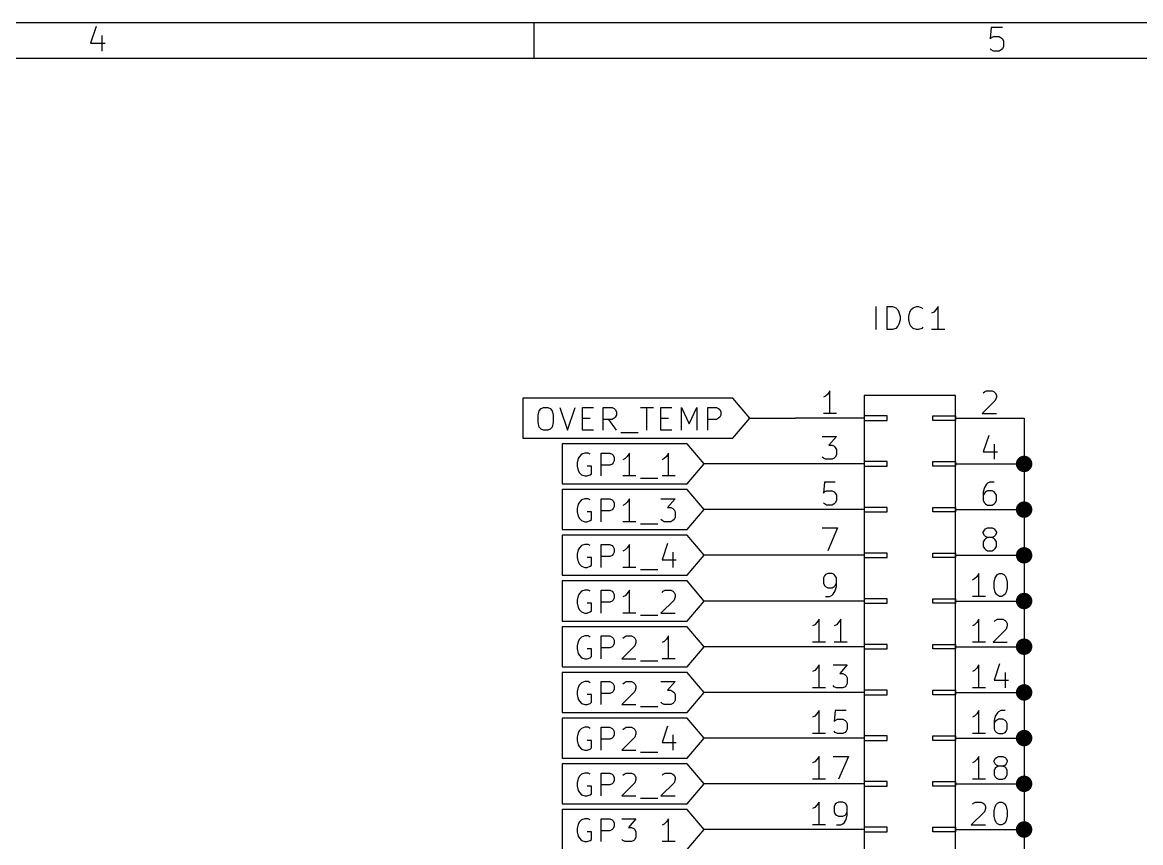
# Model space of a CAD drawing. Extents: x 0.4 to 16.1, y -11.3 to -0.4.
# Drawn here: x 7.148 to 9.595, y -2.189 to -0.394 of the extents above; entities that cross this region are included whole.
import ezdxf

# ---------------------------------------------------------------- set-up
doc = ezdxf.new("R2010")
doc.units = 0
doc.header["$MEASUREMENT"] = 0
for name, color, linetype in [('CYAN2', 4, 'CONTINUOUS'), ('GREEN3', 91, 'CONTINUOUS'), ('LYELLOW', 51, 'CONTINUOUS'), ('RED2', 1, 'CONTINUOUS'), ('RED3', 11, 'CONTINUOUS')]:
    doc.layers.add(name, color=color, linetype=linetype)

msp = doc.modelspace()

# ---------------------------------------------------------------- linework, layer by layer
at = {"layer": 'CYAN2', "linetype": 'CONTINUOUS'}
for p, q in [((9.0162, -1.0658), (9.0162, -1.0158)), ((9.04, -1.0658), (9.04, -1.0158)), ((9.04, -1.0158), (9.0519, -1.0158)), ((9.0519, -1.0158), (9.059, -1.0182)), ((9.059, -1.0182), (9.0638, -1.0229)), ((9.0638, -1.0229), (9.0662, -1.0277)), ((9.0662, -1.0277), (9.0686, -1.0372)), ((9.0876, -1.0372), (9.09, -1.0277)), ((9.09, -1.0277), (9.0924, -1.0229)), ((9.0924, -1.0229), (9.0971, -1.0182)), ((9.0971, -1.0182), (9.1043, -1.0158)), ((9.1043, -1.0158), (9.109, -1.0158)), ((9.109, -1.0158), (9.1162, -1.0182)), ((9.1162, -1.0182), (9.1186, -1.0206)), ((9.1424, -1.0277), (9.1376, -1.0301)), ((9.1471, -1.0229), (9.1424, -1.0277)), ((9.1519, -1.0158), (9.1471, -1.0229)), ((9.1519, -1.0658), (9.1519, -1.0158)), ((9.0686, -1.0444), (9.0662, -1.0539)), ((9.0686, -1.0372), (9.0686, -1.0444)), ((9.0876, -1.0444), (9.0876, -1.0372)), ((9.09, -1.0539), (9.0876, -1.0444)), ((9.0519, -1.0658), (9.04, -1.0658)), ((9.059, -1.0634), (9.0519, -1.0658)), ((9.0638, -1.0587), (9.059, -1.0634)), ((9.0662, -1.0539), (9.0638, -1.0587)), ((9.0924, -1.0587), (9.09, -1.0539)), ((9.0971, -1.0634), (9.0924, -1.0587)), ((9.1043, -1.0658), (9.0971, -1.0634)), ((9.109, -1.0658), (9.1043, -1.0658)), ((9.1162, -1.0634), (9.109, -1.0658)), ((9.1186, -1.061), (9.1162, -1.0634)), ((9.1662, -1.0658), (9.1376, -1.0658))]:
    msp.add_line(p, q, dxfattribs=at)
at = {"layer": 'GREEN3', "linetype": 'CONTINUOUS'}
for p, q in [((8.74, -1.26), (8.84, -1.26)), ((9.34, -1.26), (9.34, -1.36)), ((8.84, -1.36), (8.64, -1.36)), ((9.34, -1.36), (9.34, -1.46)), ((8.84, -1.46), (8.64, -1.46)), ((9.34, -1.46), (9.34, -1.56)), ((8.84, -1.56), (8.64, -1.56)), ((9.34, -1.56), (9.34, -1.66)), ((8.84, -1.66), (8.64, -1.66)), ((9.34, -1.66), (9.34, -1.76)), ((8.84, -1.76), (8.64, -1.76)), ((9.34, -1.76), (9.34, -1.86)), ((8.84, -1.86), (8.64, -1.86)), ((9.34, -1.86), (9.34, -1.96)), ((8.84, -1.96), (8.64, -1.96)), ((9.34, -1.96), (9.34, -2.06)), ((8.84, -2.06), (8.64, -2.06)), ((9.34, -2.06), (9.34, -2.16)), ((8.84, -2.16), (8.64, -2.16)), ((9.34, -2.16), (9.34, -2.26))]:
    msp.add_line(p, q, dxfattribs=at)
at = {"layer": 'GREEN3', "const_width": 0.018}
for points in [[(9.331, -1.36, 1), (9.349, -1.36, 1)], [(9.331, -1.46, 1), (9.349, -1.46, 1)], [(9.331, -1.56, 1), (9.349, -1.56, 1)], [(9.331, -1.66, 1), (9.349, -1.66, 1)], [(9.331, -1.76, 1), (9.349, -1.76, 1)], [(9.331, -1.86, 1), (9.349, -1.86, 1)], [(9.331, -1.96, 1), (9.349, -1.96, 1)], [(9.331, -2.06, 1), (9.349, -2.06, 1)], [(9.331, -2.16, 1), (9.349, -2.16, 1)]]:
    msp.add_lwpolyline(points, format="xyb", close=True, dxfattribs=at)
at = {"layer": 'LYELLOW', "linetype": 'CONTINUOUS'}
for p, q in [((8.99, -1.21), (8.99, -3.71)), ((9.19, -1.21), (8.99, -1.21)), ((9.19, -3.71), (9.19, -1.21))]:
    msp.add_line(p, q, dxfattribs=at)
at = {"layer": 'RED2', "linetype": 'CONTINUOUS'}
for p, q in [((0.3937, -0.3937), (16.1413, -0.3937)), ((7.3093, -0.4028), (7.2971, -0.4394)), ((8.2677, -0.4724), (8.2677, -0.3937)), ((9.268, -0.4053), (9.2656, -0.4296)), ((9.2924, -0.4053), (9.268, -0.4053)), ((7.2971, -0.4394), (7.3288, -0.4394)), ((7.3215, -0.4223), (7.3215, -0.4564)), ((9.2656, -0.4296), (9.268, -0.4272)), ((9.268, -0.4272), (9.2729, -0.4248)), ((9.2729, -0.4248), (9.2851, -0.4248)), ((9.2851, -0.4248), (9.29, -0.4272)), ((9.29, -0.4272), (9.2924, -0.4296)), ((9.2924, -0.4296), (9.2948, -0.4345)), ((9.2948, -0.4345), (9.2948, -0.4467)), ((9.268, -0.454), (9.2656, -0.4516)), ((9.2729, -0.4564), (9.268, -0.454)), ((9.2851, -0.4564), (9.2729, -0.4564)), ((9.29, -0.454), (9.2851, -0.4564)), ((9.2924, -0.4516), (9.29, -0.454)), ((9.2948, -0.4467), (9.2924, -0.4516)), ((0.4724, -0.4724), (16.0626, -0.4724)), ((8.7025, -1.2162), (8.2434, -1.2162)), ((8.2434, -1.2162), (8.2434, -1.26)), ((8.74, -1.26), (8.7025, -1.2162)), ((8.99, -1.21), (8.99, -3.71)), ((9.19, -1.21), (8.99, -1.21)), ((9.19, -3.71), (9.19, -1.21)), ((8.2764, -1.253), (8.2787, -1.2435)), ((8.2787, -1.2435), (8.2835, -1.2388)), ((8.2835, -1.2388), (8.2883, -1.2364)), ((8.2883, -1.2364), (8.2978, -1.2364)), ((8.2978, -1.2364), (8.3026, -1.2388)), ((8.3026, -1.2388), (8.3073, -1.2435)), ((8.3073, -1.2435), (8.3097, -1.253)), ((8.324, -1.2364), (8.3407, -1.2864)), ((8.3407, -1.2864), (8.3573, -1.2364)), ((8.374, -1.2864), (8.374, -1.2364)), ((8.374, -1.2364), (8.3978, -1.2364)), ((8.4192, -1.2864), (8.4192, -1.2364)), ((8.4192, -1.2364), (8.4383, -1.2364)), ((8.4383, -1.2364), (8.443, -1.2388)), ((8.443, -1.2388), (8.4454, -1.2411)), ((8.4454, -1.2411), (8.4478, -1.2459)), ((8.4478, -1.2459), (8.4478, -1.253)), ((8.5002, -1.2364), (8.5287, -1.2364)), ((8.5145, -1.2864), (8.5145, -1.2364)), ((8.5454, -1.2864), (8.5454, -1.2364)), ((8.5454, -1.2364), (8.5692, -1.2364)), ((8.5906, -1.2864), (8.5906, -1.2364)), ((8.5906, -1.2364), (8.6073, -1.2721)), ((8.6073, -1.2721), (8.624, -1.2364)), ((8.624, -1.2364), (8.624, -1.2864)), ((8.6478, -1.2864), (8.6478, -1.2364)), ((8.6478, -1.2364), (8.6668, -1.2364)), ((8.6668, -1.2364), (8.6716, -1.2388)), ((8.6716, -1.2388), (8.674, -1.2411)), ((8.674, -1.2411), (8.6764, -1.2459)), ((8.6764, -1.2459), (8.6764, -1.253)), ((8.2434, -1.26), (8.2434, -1.3038)), ((8.2764, -1.2697), (8.2764, -1.253)), ((8.2787, -1.2792), (8.2764, -1.2697)), ((8.3097, -1.2697), (8.3073, -1.2792)), ((8.3097, -1.253), (8.3097, -1.2697)), ((8.374, -1.2602), (8.3907, -1.2602)), ((8.4383, -1.2626), (8.4192, -1.2626)), ((8.4478, -1.2864), (8.4311, -1.2626)), ((8.443, -1.2602), (8.4383, -1.2626)), ((8.4454, -1.2578), (8.443, -1.2602)), ((8.4478, -1.253), (8.4454, -1.2578)), ((8.5454, -1.2602), (8.5621, -1.2602)), ((8.6668, -1.2626), (8.6478, -1.2626)), ((8.6716, -1.2602), (8.6668, -1.2626)), ((8.674, -1.2578), (8.6716, -1.2602)), ((8.6764, -1.253), (8.674, -1.2578)), ((8.7025, -1.3038), (8.74, -1.26)), ((8.99, -1.26), (8.84, -1.26)), ((8.99, -1.255), (8.99, -1.265)), ((9.04, -1.255), (8.99, -1.255)), ((8.99, -1.265), (9.04, -1.265)), ((9.04, -1.265), (9.04, -1.255)), ((9.14, -1.265), (9.14, -1.255)), ((9.14, -1.255), (9.19, -1.255)), ((9.19, -1.265), (9.14, -1.265)), ((9.19, -1.255), (9.19, -1.265)), ((9.19, -1.26), (9.34, -1.26)), ((8.2835, -1.284), (8.2787, -1.2792)), ((8.2883, -1.2864), (8.2835, -1.284)), ((8.2978, -1.2864), (8.2883, -1.2864)), ((8.3026, -1.284), (8.2978, -1.2864)), ((8.3073, -1.2792), (8.3026, -1.284)), ((8.3978, -1.2864), (8.374, -1.2864)), ((8.4573, -1.2911), (8.4954, -1.2911)), ((8.5692, -1.2864), (8.5454, -1.2864)), ((8.2434, -1.3038), (8.7025, -1.3038)), ((8.6025, -1.3162), (8.3291, -1.3162)), ((8.3291, -1.3162), (8.3291, -1.36)), ((8.64, -1.36), (8.6025, -1.3162)), ((8.3668, -1.3435), (8.3645, -1.3483)), ((8.3716, -1.3388), (8.3668, -1.3435)), ((8.3787, -1.3364), (8.3716, -1.3388)), ((8.3859, -1.3364), (8.3787, -1.3364)), ((8.3907, -1.3388), (8.3859, -1.3364)), ((8.4145, -1.3864), (8.4145, -1.3364)), ((8.4145, -1.3364), (8.4335, -1.3364)), ((8.4335, -1.3364), (8.4383, -1.3388)), ((8.4383, -1.3388), (8.4407, -1.3411)), ((8.4407, -1.3411), (8.443, -1.3459)), ((8.443, -1.3459), (8.443, -1.353)), ((8.4716, -1.3435), (8.4668, -1.3483)), ((8.4764, -1.3364), (8.4716, -1.3435)), ((8.4764, -1.3864), (8.4764, -1.3364)), ((8.5573, -1.3435), (8.5526, -1.3483)), ((8.5621, -1.3364), (8.5573, -1.3435)), ((8.5621, -1.3864), (8.5621, -1.3364)), ((8.3291, -1.36), (8.3291, -1.4038)), ((8.3645, -1.3483), (8.3621, -1.3578)), ((8.3621, -1.3578), (8.3621, -1.3649)), ((8.3621, -1.3649), (8.3645, -1.3745)), ((8.393, -1.3649), (8.3835, -1.3649)), ((8.393, -1.3816), (8.393, -1.3649)), ((8.4335, -1.3626), (8.4145, -1.3626)), ((8.4383, -1.3602), (8.4335, -1.3626)), ((8.4407, -1.3578), (8.4383, -1.3602)), ((8.443, -1.353), (8.4407, -1.3578)), ((8.4668, -1.3483), (8.4621, -1.3507)), ((8.5526, -1.3483), (8.5478, -1.3507)), ((8.6025, -1.4038), (8.64, -1.36)), ((8.99, -1.36), (8.84, -1.36)), ((8.99, -1.355), (8.99, -1.365)), ((9.04, -1.355), (8.99, -1.355)), ((8.99, -1.365), (9.04, -1.365)), ((9.04, -1.365), (9.04, -1.355)), ((9.14, -1.365), (9.14, -1.355)), ((9.14, -1.355), (9.19, -1.355)), ((9.19, -1.365), (9.14, -1.365)), ((9.19, -1.355), (9.19, -1.365)), ((9.19, -1.36), (9.34, -1.36)), ((8.3645, -1.3745), (8.3668, -1.3792)), ((8.3668, -1.3792), (8.3716, -1.384)), ((8.3716, -1.384), (8.3787, -1.3864)), ((8.3787, -1.3864), (8.3835, -1.3864)), ((8.3835, -1.3864), (8.3907, -1.384)), ((8.3907, -1.384), (8.393, -1.3816)), ((8.4907, -1.3864), (8.4621, -1.3864)), ((8.5002, -1.3911), (8.5383, -1.3911)), ((8.5764, -1.3864), (8.5478, -1.3864)), ((8.3291, -1.4038), (8.6025, -1.4038)), ((8.6025, -1.4162), (8.3291, -1.4162)), ((8.3291, -1.4162), (8.3291, -1.46)), ((8.64, -1.46), (8.6025, -1.4162)), ((8.3668, -1.4435), (8.3645, -1.4483)), ((8.3716, -1.4388), (8.3668, -1.4435)), ((8.3787, -1.4364), (8.3716, -1.4388)), ((8.3859, -1.4364), (8.3787, -1.4364)), ((8.3907, -1.4388), (8.3859, -1.4364)), ((8.4145, -1.4864), (8.4145, -1.4364)), ((8.4145, -1.4364), (8.4335, -1.4364)), ((8.4335, -1.4364), (8.4383, -1.4388)), ((8.4383, -1.4388), (8.4407, -1.4411)), ((8.4407, -1.4411), (8.443, -1.4459)), ((8.4716, -1.4435), (8.4668, -1.4483)), ((8.4764, -1.4364), (8.4716, -1.4435)), ((8.4764, -1.4864), (8.4764, -1.4364)), ((8.5454, -1.4364), (8.5764, -1.4364)), ((8.5764, -1.4364), (8.5597, -1.4554)), ((8.3291, -1.46), (8.3291, -1.5038)), ((8.3645, -1.4483), (8.3621, -1.4578)), ((8.3621, -1.4578), (8.3621, -1.4649)), ((8.3621, -1.4649), (8.3645, -1.4745)), ((8.393, -1.4649), (8.3835, -1.4649)), ((8.393, -1.4816), (8.393, -1.4649)), ((8.4335, -1.4626), (8.4145, -1.4626)), ((8.4383, -1.4602), (8.4335, -1.4626)), ((8.4407, -1.4578), (8.4383, -1.4602)), ((8.443, -1.453), (8.4407, -1.4578)), ((8.443, -1.4459), (8.443, -1.453)), ((8.4668, -1.4483), (8.4621, -1.4507)), ((8.5597, -1.4554), (8.5668, -1.4554)), ((8.5668, -1.4554), (8.5716, -1.4578)), ((8.5716, -1.4578), (8.574, -1.4602)), ((8.574, -1.4602), (8.5764, -1.4649)), ((8.5764, -1.4649), (8.5764, -1.4769)), ((8.6025, -1.5038), (8.64, -1.46)), ((8.99, -1.46), (8.84, -1.46)), ((8.99, -1.455), (8.99, -1.465)), ((9.04, -1.455), (8.99, -1.455)), ((8.99, -1.465), (9.04, -1.465)), ((9.04, -1.465), (9.04, -1.455)), ((9.14, -1.465), (9.14, -1.455)), ((9.14, -1.455), (9.19, -1.455)), ((9.19, -1.465), (9.14, -1.465)), ((9.19, -1.455), (9.19, -1.465)), ((9.19, -1.46), (9.34, -1.46)), ((8.3645, -1.4745), (8.3668, -1.4792)), ((8.3668, -1.4792), (8.3716, -1.484)), ((8.3716, -1.484), (8.3787, -1.4864)), ((8.3787, -1.4864), (8.3835, -1.4864)), ((8.3835, -1.4864), (8.3907, -1.484)), ((8.3907, -1.484), (8.393, -1.4816)), ((8.4907, -1.4864), (8.4621, -1.4864)), ((8.5002, -1.4911), (8.5383, -1.4911)), ((8.5478, -1.484), (8.5454, -1.4816)), ((8.5526, -1.4864), (8.5478, -1.484)), ((8.5668, -1.4864), (8.5526, -1.4864)), ((8.5716, -1.484), (8.5668, -1.4864)), ((8.574, -1.4816), (8.5716, -1.484)), ((8.5764, -1.4769), (8.574, -1.4816)), ((8.3291, -1.5038), (8.6025, -1.5038)), ((8.6025, -1.5162), (8.3291, -1.5162)), ((8.3291, -1.5162), (8.3291, -1.56)), ((8.64, -1.56), (8.6025, -1.5162)), ((8.3716, -1.5388), (8.3668, -1.5435)), ((8.3787, -1.5364), (8.3716, -1.5388)), ((8.3859, -1.5364), (8.3787, -1.5364)), ((8.3907, -1.5388), (8.3859, -1.5364)), ((8.4145, -1.5864), (8.4145, -1.5364)), ((8.4145, -1.5364), (8.4335, -1.5364)), ((8.4335, -1.5364), (8.4383, -1.5388)), ((8.4383, -1.5388), (8.4407, -1.5411)), ((8.4407, -1.5411), (8.443, -1.5459)), ((8.4764, -1.5364), (8.4716, -1.5435)), ((8.4764, -1.5864), (8.4764, -1.5364)), ((8.5597, -1.534), (8.5478, -1.5697)), ((8.3291, -1.56), (8.3291, -1.6038)), ((8.3645, -1.5483), (8.3621, -1.5578)), ((8.3621, -1.5578), (8.3621, -1.5649)), ((8.3621, -1.5649), (8.3645, -1.5745)), ((8.3668, -1.5435), (8.3645, -1.5483)), ((8.393, -1.5649), (8.3835, -1.5649)), ((8.393, -1.5816), (8.393, -1.5649)), ((8.4335, -1.5626), (8.4145, -1.5626)), ((8.4383, -1.5602), (8.4335, -1.5626)), ((8.4407, -1.5578), (8.4383, -1.5602)), ((8.443, -1.553), (8.4407, -1.5578)), ((8.443, -1.5459), (8.443, -1.553)), ((8.4668, -1.5483), (8.4621, -1.5507)), ((8.4716, -1.5435), (8.4668, -1.5483)), ((8.5716, -1.553), (8.5716, -1.5864)), ((8.6025, -1.6038), (8.64, -1.56)), ((8.99, -1.56), (8.84, -1.56)), ((8.99, -1.555), (8.99, -1.565)), ((9.04, -1.555), (8.99, -1.555)), ((8.99, -1.565), (9.04, -1.565)), ((9.04, -1.565), (9.04, -1.555)), ((9.14, -1.565), (9.14, -1.555)), ((9.14, -1.555), (9.19, -1.555)), ((9.19, -1.565), (9.14, -1.565)), ((9.19, -1.555), (9.19, -1.565)), ((9.19, -1.56), (9.34, -1.56)), ((8.3645, -1.5745), (8.3668, -1.5792)), ((8.3668, -1.5792), (8.3716, -1.584)), ((8.3716, -1.584), (8.3787, -1.5864)), ((8.3787, -1.5864), (8.3835, -1.5864)), ((8.3835, -1.5864), (8.3907, -1.584)), ((8.3907, -1.584), (8.393, -1.5816)), ((8.4907, -1.5864), (8.4621, -1.5864)), ((8.5478, -1.5697), (8.5787, -1.5697)), ((8.3291, -1.6038), (8.6025, -1.6038)), ((8.5002, -1.5911), (8.5383, -1.5911)), ((8.6025, -1.6162), (8.3291, -1.6162)), ((8.3291, -1.6162), (8.3291, -1.66)), ((8.3716, -1.6388), (8.3668, -1.6435)), ((8.3787, -1.6364), (8.3716, -1.6388)), ((8.3859, -1.6364), (8.3787, -1.6364)), ((8.3907, -1.6388), (8.3859, -1.6364)), ((8.4145, -1.6864), (8.4145, -1.6364)), ((8.4145, -1.6364), (8.4335, -1.6364)), ((8.4335, -1.6364), (8.4383, -1.6388)), ((8.4383, -1.6388), (8.4407, -1.6411)), ((8.4764, -1.6364), (8.4716, -1.6435)), ((8.4764, -1.6864), (8.4764, -1.6364)), ((8.5478, -1.6411), (8.5502, -1.6388)), ((8.5502, -1.6388), (8.5549, -1.6364)), ((8.5549, -1.6364), (8.5668, -1.6364)), ((8.5668, -1.6364), (8.5716, -1.6388)), ((8.5716, -1.6388), (8.574, -1.6411)), ((8.64, -1.66), (8.6025, -1.6162)), ((8.3291, -1.66), (8.3291, -1.7038)), ((8.3645, -1.6483), (8.3621, -1.6578)), ((8.3621, -1.6578), (8.3621, -1.6649)), ((8.3668, -1.6435), (8.3645, -1.6483)), ((8.4335, -1.6626), (8.4145, -1.6626)), ((8.4383, -1.6602), (8.4335, -1.6626)), ((8.4407, -1.6578), (8.4383, -1.6602)), ((8.4407, -1.6411), (8.443, -1.6459)), ((8.443, -1.653), (8.4407, -1.6578)), ((8.443, -1.6459), (8.443, -1.653)), ((8.4668, -1.6483), (8.4621, -1.6507)), ((8.4716, -1.6435), (8.4668, -1.6483)), ((8.574, -1.6578), (8.5454, -1.6864)), ((8.574, -1.6411), (8.5764, -1.6459)), ((8.5764, -1.6507), (8.574, -1.6578)), ((8.5764, -1.6459), (8.5764, -1.6507)), ((8.6025, -1.7038), (8.64, -1.66)), ((8.99, -1.66), (8.84, -1.66)), ((8.99, -1.655), (8.99, -1.665)), ((9.04, -1.655), (8.99, -1.655)), ((9.04, -1.665), (9.04, -1.655)), ((9.14, -1.665), (9.14, -1.655)), ((9.14, -1.655), (9.19, -1.655)), ((9.19, -1.655), (9.19, -1.665)), ((9.19, -1.66), (9.34, -1.66)), ((8.3621, -1.6649), (8.3645, -1.6745)), ((8.3645, -1.6745), (8.3668, -1.6792)), ((8.3668, -1.6792), (8.3716, -1.684)), ((8.3716, -1.684), (8.3787, -1.6864)), ((8.3787, -1.6864), (8.3835, -1.6864)), ((8.393, -1.6649), (8.3835, -1.6649)), ((8.3835, -1.6864), (8.3907, -1.684)), ((8.3907, -1.684), (8.393, -1.6816)), ((8.393, -1.6816), (8.393, -1.6649)), ((8.4907, -1.6864), (8.4621, -1.6864)), ((8.5454, -1.6864), (8.5764, -1.6864)), ((8.99, -1.665), (9.04, -1.665)), ((9.19, -1.665), (9.14, -1.665)), ((8.3291, -1.7038), (8.6025, -1.7038)), ((8.5002, -1.6911), (8.5383, -1.6911)), ((8.6025, -1.7162), (8.3291, -1.7162)), ((8.3291, -1.7162), (8.3291, -1.76)), ((8.3787, -1.7364), (8.3716, -1.7388)), ((8.3859, -1.7364), (8.3787, -1.7364)), ((8.3907, -1.7388), (8.3859, -1.7364)), ((8.4145, -1.7864), (8.4145, -1.7364)), ((8.4145, -1.7364), (8.4335, -1.7364)), ((8.4335, -1.7364), (8.4383, -1.7388)), ((8.4645, -1.7388), (8.4692, -1.7364)), ((8.4692, -1.7364), (8.4811, -1.7364)), ((8.4811, -1.7364), (8.4859, -1.7388)), ((8.5621, -1.7364), (8.5573, -1.7435)), ((8.5621, -1.7864), (8.5621, -1.7364)), ((8.64, -1.76), (8.6025, -1.7162)), ((8.3291, -1.76), (8.3291, -1.8038)), ((8.3645, -1.7483), (8.3621, -1.7578)), ((8.3621, -1.7578), (8.3621, -1.7649)), ((8.3668, -1.7435), (8.3645, -1.7483)), ((8.3716, -1.7388), (8.3668, -1.7435)), ((8.4383, -1.7602), (8.4335, -1.7626)), ((8.4383, -1.7388), (8.4407, -1.7411)), ((8.4407, -1.7578), (8.4383, -1.7602)), ((8.4407, -1.7411), (8.443, -1.7459)), ((8.443, -1.753), (8.4407, -1.7578)), ((8.443, -1.7459), (8.443, -1.753)), ((8.4883, -1.7578), (8.4597, -1.7864)), ((8.4621, -1.7411), (8.4645, -1.7388)), ((8.4859, -1.7388), (8.4883, -1.7411)), ((8.4883, -1.7411), (8.4907, -1.7459)), ((8.4907, -1.7507), (8.4883, -1.7578)), ((8.4907, -1.7459), (8.4907, -1.7507)), ((8.5526, -1.7483), (8.5478, -1.7507)), ((8.5573, -1.7435), (8.5526, -1.7483)), ((8.6025, -1.8038), (8.64, -1.76)), ((8.99, -1.76), (8.84, -1.76)), ((8.99, -1.755), (8.99, -1.765)), ((9.04, -1.755), (8.99, -1.755)), ((9.04, -1.765), (9.04, -1.755)), ((9.14, -1.765), (9.14, -1.755)), ((9.14, -1.755), (9.19, -1.755)), ((9.19, -1.755), (9.19, -1.765)), ((9.19, -1.76), (9.34, -1.76)), ((8.3621, -1.7649), (8.3645, -1.7745)), ((8.3645, -1.7745), (8.3668, -1.7792)), ((8.3668, -1.7792), (8.3716, -1.784)), ((8.3716, -1.784), (8.3787, -1.7864)), ((8.3787, -1.7864), (8.3835, -1.7864)), ((8.393, -1.7649), (8.3835, -1.7649)), ((8.3835, -1.7864), (8.3907, -1.784)), ((8.3907, -1.784), (8.393, -1.7816)), ((8.393, -1.7816), (8.393, -1.7649)), ((8.4335, -1.7626), (8.4145, -1.7626)), ((8.4597, -1.7864), (8.4907, -1.7864)), ((8.5764, -1.7864), (8.5478, -1.7864)), ((8.99, -1.765), (9.04, -1.765)), ((9.19, -1.765), (9.14, -1.765)), ((8.3291, -1.8038), (8.6025, -1.8038)), ((8.5002, -1.7911), (8.5383, -1.7911)), ((8.6025, -1.8162), (8.3291, -1.8162)), ((8.3291, -1.8162), (8.3291, -1.86)), ((8.64, -1.86), (8.6025, -1.8162)), ((8.3645, -1.8483), (8.3621, -1.8578)), ((8.3621, -1.8578), (8.3621, -1.8649)), ((8.3668, -1.8435), (8.3645, -1.8483)), ((8.3716, -1.8388), (8.3668, -1.8435)), ((8.3787, -1.8364), (8.3716, -1.8388)), ((8.3859, -1.8364), (8.3787, -1.8364)), ((8.3907, -1.8388), (8.3859, -1.8364)), ((8.4145, -1.8864), (8.4145, -1.8364)), ((8.4145, -1.8364), (8.4335, -1.8364)), ((8.4335, -1.8364), (8.4383, -1.8388)), ((8.4383, -1.8388), (8.4407, -1.8411)), ((8.4407, -1.8578), (8.4383, -1.8602)), ((8.4407, -1.8411), (8.443, -1.8459)), ((8.443, -1.853), (8.4407, -1.8578)), ((8.443, -1.8459), (8.443, -1.853)), ((8.4883, -1.8578), (8.4597, -1.8864)), ((8.4621, -1.8411), (8.4645, -1.8388)), ((8.4645, -1.8388), (8.4692, -1.8364)), ((8.4692, -1.8364), (8.4811, -1.8364)), ((8.4811, -1.8364), (8.4859, -1.8388)), ((8.4859, -1.8388), (8.4883, -1.8411)), ((8.4883, -1.8411), (8.4907, -1.8459)), ((8.4907, -1.8507), (8.4883, -1.8578)), ((8.4907, -1.8459), (8.4907, -1.8507)), ((8.5454, -1.8364), (8.5764, -1.8364)), ((8.5764, -1.8364), (8.5597, -1.8554)), ((8.5597, -1.8554), (8.5668, -1.8554)), ((8.5668, -1.8554), (8.5716, -1.8578)), ((8.5716, -1.8578), (8.574, -1.8602)), ((8.99, -1.855), (8.99, -1.865)), ((9.04, -1.855), (8.99, -1.855)), ((9.04, -1.865), (9.04, -1.855)), ((9.14, -1.865), (9.14, -1.855)), ((9.14, -1.855), (9.19, -1.855)), ((9.19, -1.855), (9.19, -1.865)), ((8.3291, -1.86), (8.3291, -1.9038)), ((8.3621, -1.8649), (8.3645, -1.8745)), ((8.3645, -1.8745), (8.3668, -1.8792)), ((8.3668, -1.8792), (8.3716, -1.884)), ((8.3716, -1.884), (8.3787, -1.8864)), ((8.393, -1.8649), (8.3835, -1.8649)), ((8.3835, -1.8864), (8.3907, -1.884)), ((8.3907, -1.884), (8.393, -1.8816)), ((8.393, -1.8816), (8.393, -1.8649)), ((8.4335, -1.8626), (8.4145, -1.8626)), ((8.4383, -1.8602), (8.4335, -1.8626)), ((8.5478, -1.884), (8.5454, -1.8816)), ((8.5526, -1.8864), (8.5478, -1.884)), ((8.5716, -1.884), (8.5668, -1.8864)), ((8.574, -1.8816), (8.5716, -1.884)), ((8.574, -1.8602), (8.5764, -1.8649)), ((8.5764, -1.8769), (8.574, -1.8816)), ((8.5764, -1.8649), (8.5764, -1.8769)), ((8.6025, -1.9038), (8.64, -1.86)), ((8.99, -1.86), (8.84, -1.86)), ((8.99, -1.865), (9.04, -1.865)), ((9.19, -1.865), (9.14, -1.865)), ((9.19, -1.86), (9.34, -1.86)), ((8.3291, -1.9038), (8.6025, -1.9038)), ((8.3787, -1.8864), (8.3835, -1.8864)), ((8.4597, -1.8864), (8.4907, -1.8864)), ((8.5002, -1.8911), (8.5383, -1.8911)), ((8.5668, -1.8864), (8.5526, -1.8864)), ((8.6025, -1.9162), (8.3291, -1.9162)), ((8.3291, -1.9162), (8.3291, -1.96)), ((8.64, -1.96), (8.6025, -1.9162)), ((8.3645, -1.9483), (8.3621, -1.9578)), ((8.3668, -1.9435), (8.3645, -1.9483)), ((8.3716, -1.9388), (8.3668, -1.9435)), ((8.3787, -1.9364), (8.3716, -1.9388)), ((8.3859, -1.9364), (8.3787, -1.9364)), ((8.3907, -1.9388), (8.3859, -1.9364)), ((8.4145, -1.9864), (8.4145, -1.9364)), ((8.4145, -1.9364), (8.4335, -1.9364)), ((8.4335, -1.9364), (8.4383, -1.9388)), ((8.4383, -1.9388), (8.4407, -1.9411)), ((8.4407, -1.9411), (8.443, -1.9459)), ((8.443, -1.953), (8.4407, -1.9578)), ((8.443, -1.9459), (8.443, -1.953)), ((8.4621, -1.9411), (8.4645, -1.9388)), ((8.4645, -1.9388), (8.4692, -1.9364)), ((8.4692, -1.9364), (8.4811, -1.9364)), ((8.4811, -1.9364), (8.4859, -1.9388)), ((8.4859, -1.9388), (8.4883, -1.9411)), ((8.4883, -1.9411), (8.4907, -1.9459)), ((8.4907, -1.9507), (8.4883, -1.9578)), ((8.4907, -1.9459), (8.4907, -1.9507)), ((8.5597, -1.934), (8.5478, -1.9697)), ((8.5716, -1.953), (8.5716, -1.9864)), ((8.99, -1.955), (8.99, -1.965)), ((9.04, -1.955), (8.99, -1.955)), ((9.04, -1.965), (9.04, -1.955)), ((9.14, -1.965), (9.14, -1.955)), ((9.14, -1.955), (9.19, -1.955)), ((9.19, -1.955), (9.19, -1.965)), ((8.3291, -1.96), (8.3291, -2.0038)), ((8.3621, -1.9578), (8.3621, -1.9649)), ((8.3621, -1.9649), (8.3645, -1.9745)), ((8.3645, -1.9745), (8.3668, -1.9792)), ((8.3668, -1.9792), (8.3716, -1.984)), ((8.393, -1.9649), (8.3835, -1.9649)), ((8.3907, -1.984), (8.393, -1.9816)), ((8.393, -1.9816), (8.393, -1.9649)), ((8.4335, -1.9626), (8.4145, -1.9626)), ((8.4383, -1.9602), (8.4335, -1.9626)), ((8.4407, -1.9578), (8.4383, -1.9602)), ((8.4883, -1.9578), (8.4597, -1.9864)), ((8.5478, -1.9697), (8.5787, -1.9697)), ((8.6025, -2.0038), (8.64, -1.96)), ((8.99, -1.96), (8.84, -1.96)), ((8.99, -1.965), (9.04, -1.965)), ((9.19, -1.965), (9.14, -1.965)), ((9.19, -1.96), (9.34, -1.96)), ((8.3291, -2.0038), (8.6025, -2.0038)), ((8.3716, -1.984), (8.3787, -1.9864)), ((8.3787, -1.9864), (8.3835, -1.9864)), ((8.3835, -1.9864), (8.3907, -1.984)), ((8.4597, -1.9864), (8.4907, -1.9864)), ((8.5002, -1.9911), (8.5383, -1.9911)), ((8.6025, -2.0162), (8.3291, -2.0162)), ((8.3291, -2.0162), (8.3291, -2.06)), ((8.64, -2.06), (8.6025, -2.0162)), ((8.3645, -2.0483), (8.3621, -2.0578)), ((8.3668, -2.0435), (8.3645, -2.0483)), ((8.3716, -2.0388), (8.3668, -2.0435)), ((8.3787, -2.0364), (8.3716, -2.0388)), ((8.3859, -2.0364), (8.3787, -2.0364)), ((8.3907, -2.0388), (8.3859, -2.0364)), ((8.4145, -2.0864), (8.4145, -2.0364)), ((8.4145, -2.0364), (8.4335, -2.0364)), ((8.4335, -2.0364), (8.4383, -2.0388)), ((8.4383, -2.0388), (8.4407, -2.0411)), ((8.4407, -2.0411), (8.443, -2.0459)), ((8.443, -2.053), (8.4407, -2.0578)), ((8.443, -2.0459), (8.443, -2.053)), ((8.4621, -2.0411), (8.4645, -2.0388)), ((8.4645, -2.0388), (8.4692, -2.0364)), ((8.4692, -2.0364), (8.4811, -2.0364)), ((8.4811, -2.0364), (8.4859, -2.0388)), ((8.4859, -2.0388), (8.4883, -2.0411)), ((8.4883, -2.0411), (8.4907, -2.0459)), ((8.4907, -2.0507), (8.4883, -2.0578)), ((8.4907, -2.0459), (8.4907, -2.0507)), ((8.5478, -2.0411), (8.5502, -2.0388)), ((8.5502, -2.0388), (8.5549, -2.0364)), ((8.5549, -2.0364), (8.5668, -2.0364)), ((8.5668, -2.0364), (8.5716, -2.0388)), ((8.5716, -2.0388), (8.574, -2.0411)), ((8.574, -2.0411), (8.5764, -2.0459)), ((8.5764, -2.0507), (8.574, -2.0578)), ((8.5764, -2.0459), (8.5764, -2.0507)), ((8.99, -2.055), (8.99, -2.065)), ((9.04, -2.055), (8.99, -2.055)), ((9.04, -2.065), (9.04, -2.055)), ((9.14, -2.065), (9.14, -2.055)), ((9.14, -2.055), (9.19, -2.055)), ((9.19, -2.055), (9.19, -2.065)), ((8.3291, -2.06), (8.3291, -2.1038)), ((8.3621, -2.0578), (8.3621, -2.0649)), ((8.3621, -2.0649), (8.3645, -2.0745)), ((8.3645, -2.0745), (8.3668, -2.0792)), ((8.3668, -2.0792), (8.3716, -2.084)), ((8.393, -2.0649), (8.3835, -2.0649)), ((8.393, -2.0816), (8.393, -2.0649)), ((8.4335, -2.0626), (8.4145, -2.0626)), ((8.4383, -2.0602), (8.4335, -2.0626)), ((8.4407, -2.0578), (8.4383, -2.0602)), ((8.4883, -2.0578), (8.4597, -2.0864)), ((8.574, -2.0578), (8.5454, -2.0864)), ((8.6025, -2.1038), (8.64, -2.06)), ((8.99, -2.06), (8.84, -2.06)), ((8.99, -2.065), (9.04, -2.065)), ((9.19, -2.065), (9.14, -2.065)), ((9.19, -2.06), (9.34, -2.06)), ((8.3291, -2.1038), (8.6025, -2.1038)), ((8.3716, -2.084), (8.3787, -2.0864)), ((8.3787, -2.0864), (8.3835, -2.0864)), ((8.3835, -2.0864), (8.3907, -2.084)), ((8.3907, -2.084), (8.393, -2.0816)), ((8.4597, -2.0864), (8.4907, -2.0864)), ((8.5002, -2.0911), (8.5383, -2.0911)), ((8.5454, -2.0864), (8.5764, -2.0864)), ((8.6025, -2.1162), (8.3291, -2.1162)), ((8.3291, -2.1162), (8.3291, -2.16)), ((8.64, -2.16), (8.6025, -2.1162)), ((8.3645, -2.1483), (8.3621, -2.1578)), ((8.3668, -2.1435), (8.3645, -2.1483)), ((8.3716, -2.1388), (8.3668, -2.1435)), ((8.3787, -2.1364), (8.3716, -2.1388)), ((8.3859, -2.1364), (8.3787, -2.1364)), ((8.3907, -2.1388), (8.3859, -2.1364)), ((8.4145, -2.1864), (8.4145, -2.1364)), ((8.4145, -2.1364), (8.4335, -2.1364)), ((8.4335, -2.1364), (8.4383, -2.1388)), ((8.4383, -2.1388), (8.4407, -2.1411)), ((8.4407, -2.1411), (8.443, -2.1459)), ((8.443, -2.153), (8.4407, -2.1578)), ((8.443, -2.1459), (8.443, -2.153)), ((8.4597, -2.1364), (8.4907, -2.1364)), ((8.4907, -2.1364), (8.474, -2.1554)), ((8.5526, -2.1483), (8.5478, -2.1507)), ((8.5573, -2.1435), (8.5526, -2.1483)), ((8.5621, -2.1364), (8.5573, -2.1435)), ((8.5621, -2.1864), (8.5621, -2.1364)), ((8.3291, -2.16), (8.3291, -2.2038)), ((8.3621, -2.1578), (8.3621, -2.1649)), ((8.3621, -2.1649), (8.3645, -2.1745)), ((8.3645, -2.1745), (8.3668, -2.1792)), ((8.393, -2.1649), (8.3835, -2.1649)), ((8.393, -2.1816), (8.393, -2.1649)), ((8.4335, -2.1626), (8.4145, -2.1626)), ((8.4383, -2.1602), (8.4335, -2.1626)), ((8.4407, -2.1578), (8.4383, -2.1602)), ((8.474, -2.1554), (8.4811, -2.1554)), ((8.4811, -2.1554), (8.4859, -2.1578)), ((8.4859, -2.1578), (8.4883, -2.1602)), ((8.4883, -2.1602), (8.4907, -2.1649)), ((8.4907, -2.1769), (8.4883, -2.1816)), ((8.4907, -2.1649), (8.4907, -2.1769)), ((8.6025, -2.2038), (8.64, -2.16)), ((8.99, -2.16), (8.84, -2.16)), ((8.99, -2.155), (8.99, -2.165)), ((9.04, -2.155), (8.99, -2.155)), ((8.99, -2.165), (9.04, -2.165)), ((9.04, -2.165), (9.04, -2.155)), ((9.14, -2.165), (9.14, -2.155)), ((9.14, -2.155), (9.19, -2.155)), ((9.19, -2.165), (9.14, -2.165)), ((9.19, -2.155), (9.19, -2.165)), ((9.19, -2.16), (9.34, -2.16)), ((8.3668, -2.1792), (8.3716, -2.184)), ((8.3716, -2.184), (8.3787, -2.1864)), ((8.3787, -2.1864), (8.3835, -2.1864)), ((8.3835, -2.1864), (8.3907, -2.184)), ((8.3907, -2.184), (8.393, -2.1816)), ((8.4621, -2.184), (8.4597, -2.1816)), ((8.4668, -2.1864), (8.4621, -2.184)), ((8.4811, -2.1864), (8.4668, -2.1864)), ((8.4859, -2.184), (8.4811, -2.1864)), ((8.4883, -2.1816), (8.4859, -2.184)), ((8.5764, -2.1864), (8.5478, -2.1864))]:
    msp.add_line(p, q, dxfattribs=at)
at = {"layer": 'RED3', "linetype": 'CONTINUOUS'}
for p, q in [((8.9055, -1.2118), (8.9007, -1.2142)), ((8.9102, -1.207), (8.9055, -1.2118)), ((8.915, -1.1999), (8.9102, -1.207)), ((8.915, -1.2499), (8.915, -1.1999)), ((9.2769, -1.2213), (9.2483, -1.2499)), ((9.2507, -1.2046), (9.2531, -1.2023)), ((9.2531, -1.2023), (9.2579, -1.1999)), ((9.2579, -1.1999), (9.2698, -1.1999)), ((9.2698, -1.1999), (9.2745, -1.2023)), ((9.2745, -1.2023), (9.2769, -1.2046)), ((9.2769, -1.2046), (9.2793, -1.2094)), ((9.2793, -1.2142), (9.2769, -1.2213)), ((9.2793, -1.2094), (9.2793, -1.2142)), ((8.9293, -1.2499), (8.9007, -1.2499)), ((9.2483, -1.2499), (9.2793, -1.2499)), ((8.8983, -1.2999), (8.9293, -1.2999)), ((8.9293, -1.2999), (8.9126, -1.3189)), ((8.9126, -1.3189), (8.9198, -1.3189)), ((8.9198, -1.3189), (8.9245, -1.3213)), ((8.9245, -1.3213), (8.9269, -1.3237)), ((9.2626, -1.2975), (9.2507, -1.3332)), ((9.2745, -1.3165), (9.2745, -1.3499)), ((8.9007, -1.3475), (8.8983, -1.3451)), ((8.9269, -1.3451), (8.9245, -1.3475)), ((8.9269, -1.3237), (8.9293, -1.3284)), ((8.9293, -1.3404), (8.9269, -1.3451)), ((8.9293, -1.3284), (8.9293, -1.3404)), ((9.2507, -1.3332), (9.2817, -1.3332)), ((8.9055, -1.3499), (8.9007, -1.3475)), ((8.9198, -1.3499), (8.9055, -1.3499)), ((8.9245, -1.3475), (8.9198, -1.3499)), ((8.9031, -1.3999), (8.9007, -1.4237)), ((8.9269, -1.3999), (8.9031, -1.3999)), ((8.9031, -1.4213), (8.9079, -1.4189)), ((8.9079, -1.4189), (8.9198, -1.4189)), ((8.9198, -1.4189), (8.9245, -1.4213)), ((9.2531, -1.4118), (9.2507, -1.4213)), ((9.2579, -1.4046), (9.2531, -1.4118)), ((9.2602, -1.4189), (9.2555, -1.4213)), ((9.2602, -1.4023), (9.2579, -1.4046)), ((9.265, -1.3999), (9.2602, -1.4023)), ((9.2698, -1.4189), (9.2602, -1.4189)), ((9.2745, -1.3999), (9.265, -1.3999)), ((9.2745, -1.4213), (9.2698, -1.4189)), ((8.9007, -1.4237), (8.9031, -1.4213)), ((8.9245, -1.4213), (8.9269, -1.4237)), ((8.9269, -1.4237), (8.9293, -1.4284)), ((8.9293, -1.4404), (8.9269, -1.4451)), ((8.9293, -1.4284), (8.9293, -1.4404)), ((9.2507, -1.4213), (9.2507, -1.4404)), ((9.2531, -1.4237), (9.2507, -1.4284)), ((9.2507, -1.4404), (9.2531, -1.4451)), ((9.2555, -1.4213), (9.2531, -1.4237)), ((9.2769, -1.4237), (9.2745, -1.4213)), ((9.2793, -1.4284), (9.2769, -1.4237)), ((9.2769, -1.4451), (9.2793, -1.4404)), ((9.2793, -1.4404), (9.2793, -1.4284)), ((8.9031, -1.4475), (8.9007, -1.4451)), ((8.9079, -1.4499), (8.9031, -1.4475)), ((8.9198, -1.4499), (8.9079, -1.4499)), ((8.9245, -1.4475), (8.9198, -1.4499)), ((8.9269, -1.4451), (8.9245, -1.4475)), ((9.2531, -1.4451), (9.2555, -1.4475)), ((9.2555, -1.4475), (9.2602, -1.4499)), ((9.2602, -1.4499), (9.2698, -1.4499)), ((9.2698, -1.4499), (9.2745, -1.4475)), ((9.2745, -1.4475), (9.2769, -1.4451)), ((8.8983, -1.4999), (8.9317, -1.4999)), ((8.9317, -1.4999), (8.9102, -1.5499)), ((9.2507, -1.5094), (9.2531, -1.5046)), ((9.2507, -1.5118), (9.2507, -1.5094)), ((9.2531, -1.5165), (9.2507, -1.5118)), ((9.2531, -1.5046), (9.2555, -1.5023)), ((9.2555, -1.5189), (9.2531, -1.5165)), ((9.2555, -1.5023), (9.2602, -1.4999)), ((9.2602, -1.4999), (9.2698, -1.4999)), ((9.2698, -1.4999), (9.2745, -1.5023)), ((9.2745, -1.5023), (9.2769, -1.5046)), ((9.2769, -1.5165), (9.2745, -1.5189)), ((9.2769, -1.5046), (9.2793, -1.5094)), ((9.2793, -1.5118), (9.2769, -1.5165)), ((9.2793, -1.5094), (9.2793, -1.5118)), ((9.2531, -1.5261), (9.2507, -1.5308)), ((9.2507, -1.5308), (9.2507, -1.5404)), ((9.2507, -1.5404), (9.2531, -1.5451)), ((9.2555, -1.5237), (9.2531, -1.5261)), ((9.2602, -1.5213), (9.2555, -1.5189)), ((9.2602, -1.5213), (9.2555, -1.5237)), ((9.2698, -1.5213), (9.2602, -1.5213)), ((9.2745, -1.5189), (9.2698, -1.5213)), ((9.2745, -1.5237), (9.2698, -1.5213)), ((9.2769, -1.5261), (9.2745, -1.5237)), ((9.2793, -1.5308), (9.2769, -1.5261)), ((9.2769, -1.5451), (9.2793, -1.5404)), ((9.2793, -1.5404), (9.2793, -1.5308)), ((9.2531, -1.5451), (9.2555, -1.5475)), ((9.2555, -1.5475), (9.2602, -1.5499)), ((9.2602, -1.5499), (9.2698, -1.5499)), ((9.2698, -1.5499), (9.2745, -1.5475)), ((9.2745, -1.5475), (9.2769, -1.5451)), ((8.9031, -1.6046), (8.9007, -1.6094)), ((8.9007, -1.6094), (8.9007, -1.6213)), ((8.9055, -1.6023), (8.9031, -1.6046)), ((8.9102, -1.5999), (8.9055, -1.6023)), ((8.9198, -1.5999), (8.9102, -1.5999)), ((8.9245, -1.6023), (8.9198, -1.5999)), ((8.9269, -1.6046), (8.9245, -1.6023)), ((8.9293, -1.6094), (8.9269, -1.6046)), ((8.9293, -1.6284), (8.9293, -1.6094)), ((9.2317, -1.6118), (9.2269, -1.6142)), ((9.2364, -1.607), (9.2317, -1.6118)), ((9.2412, -1.5999), (9.2364, -1.607)), ((9.2412, -1.6499), (9.2412, -1.5999)), ((9.2745, -1.6189), (9.2769, -1.6094)), ((9.2769, -1.6094), (9.2793, -1.6046)), ((9.2793, -1.6046), (9.2817, -1.6023)), ((9.2817, -1.6023), (9.2864, -1.5999)), ((9.2864, -1.5999), (9.2912, -1.5999)), ((9.2912, -1.5999), (9.2959, -1.6023)), ((9.2959, -1.6023), (9.2983, -1.6046)), ((9.2983, -1.6046), (9.3007, -1.6094)), ((9.3007, -1.6094), (9.3031, -1.6189)), ((8.9007, -1.6213), (8.9031, -1.6261)), ((8.9031, -1.6261), (8.9055, -1.6284)), ((8.9055, -1.6284), (8.9102, -1.6308)), ((8.9102, -1.6308), (8.9198, -1.6308)), ((8.9198, -1.6308), (8.9245, -1.6284)), ((8.9221, -1.6451), (8.9269, -1.638)), ((8.9245, -1.6284), (8.9269, -1.6261)), ((8.9269, -1.6261), (8.9293, -1.6213)), ((8.9269, -1.638), (8.9293, -1.6284)), ((9.2745, -1.6308), (9.2745, -1.6189)), ((9.2769, -1.6404), (9.2745, -1.6308)), ((9.3031, -1.6308), (9.3007, -1.6404)), ((9.3031, -1.6189), (9.3031, -1.6308)), ((8.9055, -1.6499), (8.915, -1.6499)), ((8.915, -1.6499), (8.9198, -1.6475)), ((8.9198, -1.6475), (8.9221, -1.6451)), ((9.2555, -1.6499), (9.2269, -1.6499)), ((9.2793, -1.6451), (9.2769, -1.6404)), ((9.2817, -1.6475), (9.2793, -1.6451)), ((9.2864, -1.6499), (9.2817, -1.6475)), ((9.2912, -1.6499), (9.2864, -1.6499)), ((9.2959, -1.6475), (9.2912, -1.6499)), ((9.2983, -1.6451), (9.2959, -1.6475)), ((9.3007, -1.6404), (9.2983, -1.6451)), ((8.8817, -1.7118), (8.8769, -1.7142)), ((8.8864, -1.707), (8.8817, -1.7118)), ((8.8912, -1.6999), (8.8864, -1.707)), ((8.8912, -1.7499), (8.8912, -1.6999)), ((8.9293, -1.7118), (8.9245, -1.7142)), ((8.934, -1.707), (8.9293, -1.7118)), ((8.9388, -1.6999), (8.934, -1.707)), ((8.9388, -1.7499), (8.9388, -1.6999)), ((9.2317, -1.7118), (9.2269, -1.7142)), ((9.2364, -1.707), (9.2317, -1.7118)), ((9.2412, -1.6999), (9.2364, -1.707)), ((9.2412, -1.7499), (9.2412, -1.6999)), ((9.2745, -1.7046), (9.2769, -1.7023)), ((9.2769, -1.7023), (9.2817, -1.6999)), ((9.2817, -1.6999), (9.2936, -1.6999)), ((9.2936, -1.6999), (9.2983, -1.7023)), ((9.2983, -1.7023), (9.3007, -1.7046)), ((9.3007, -1.7046), (9.3031, -1.7094)), ((9.3031, -1.7094), (9.3031, -1.7142)), ((9.3007, -1.7213), (9.2721, -1.7499)), ((9.3031, -1.7142), (9.3007, -1.7213)), ((8.9055, -1.7499), (8.8769, -1.7499)), ((8.9531, -1.7499), (8.9245, -1.7499)), ((9.2555, -1.7499), (9.2269, -1.7499)), ((9.2721, -1.7499), (9.3031, -1.7499)), ((8.8864, -1.807), (8.8817, -1.8118)), ((8.8912, -1.7999), (8.8864, -1.807)), ((8.8912, -1.8499), (8.8912, -1.7999)), ((8.9221, -1.7999), (8.9531, -1.7999)), ((8.9531, -1.7999), (8.9364, -1.8189)), ((9.2364, -1.807), (9.2317, -1.8118)), ((9.2412, -1.7999), (9.2364, -1.807)), ((9.2412, -1.8499), (9.2412, -1.7999)), ((9.2864, -1.7975), (9.2745, -1.8332)), ((8.8817, -1.8118), (8.8769, -1.8142)), ((8.9364, -1.8189), (8.9436, -1.8189)), ((8.9436, -1.8189), (8.9483, -1.8213)), ((8.9483, -1.8213), (8.9507, -1.8237)), ((8.9507, -1.8237), (8.9531, -1.8284)), ((8.9531, -1.8284), (8.9531, -1.8404)), ((9.2317, -1.8118), (9.2269, -1.8142)), ((9.2745, -1.8332), (9.3055, -1.8332)), ((9.2983, -1.8165), (9.2983, -1.8499)), ((8.9055, -1.8499), (8.8769, -1.8499)), ((8.9245, -1.8475), (8.9221, -1.8451)), ((8.9293, -1.8499), (8.9245, -1.8475)), ((8.9436, -1.8499), (8.9293, -1.8499)), ((8.9483, -1.8475), (8.9436, -1.8499)), ((8.9507, -1.8451), (8.9483, -1.8475)), ((8.9531, -1.8404), (8.9507, -1.8451)), ((9.2555, -1.8499), (9.2269, -1.8499)), ((8.8864, -1.907), (8.8817, -1.9118)), ((8.8912, -1.8999), (8.8864, -1.907)), ((8.8912, -1.9499), (8.8912, -1.8999)), ((8.9269, -1.8999), (8.9245, -1.9237)), ((8.9507, -1.8999), (8.9269, -1.8999)), ((9.2364, -1.907), (9.2317, -1.9118)), ((9.2412, -1.8999), (9.2364, -1.907)), ((9.2412, -1.9499), (9.2412, -1.8999)), ((9.2817, -1.9046), (9.2769, -1.9118)), ((9.284, -1.9023), (9.2817, -1.9046)), ((9.2888, -1.8999), (9.284, -1.9023)), ((9.2983, -1.8999), (9.2888, -1.8999)), ((8.8817, -1.9118), (8.8769, -1.9142)), ((8.9245, -1.9237), (8.9269, -1.9213)), ((8.9269, -1.9213), (8.9317, -1.9189)), ((8.9317, -1.9189), (8.9436, -1.9189)), ((8.9436, -1.9189), (8.9483, -1.9213)), ((8.9483, -1.9213), (8.9507, -1.9237)), ((8.9507, -1.9237), (8.9531, -1.9284)), ((8.9531, -1.9284), (8.9531, -1.9404)), ((9.2317, -1.9118), (9.2269, -1.9142)), ((9.2769, -1.9118), (9.2745, -1.9213)), ((9.2745, -1.9213), (9.2745, -1.9404)), ((9.2769, -1.9237), (9.2745, -1.9284)), ((9.2793, -1.9213), (9.2769, -1.9237)), ((9.284, -1.9189), (9.2793, -1.9213)), ((9.2936, -1.9189), (9.284, -1.9189)), ((9.2983, -1.9213), (9.2936, -1.9189)), ((9.3007, -1.9237), (9.2983, -1.9213)), ((9.3031, -1.9284), (9.3007, -1.9237)), ((9.3031, -1.9404), (9.3031, -1.9284)), ((8.9055, -1.9499), (8.8769, -1.9499)), ((8.9269, -1.9475), (8.9245, -1.9451)), ((8.9317, -1.9499), (8.9269, -1.9475)), ((8.9436, -1.9499), (8.9317, -1.9499)), ((8.9483, -1.9475), (8.9436, -1.9499)), ((8.9507, -1.9451), (8.9483, -1.9475)), ((8.9531, -1.9404), (8.9507, -1.9451)), ((9.2555, -1.9499), (9.2269, -1.9499)), ((9.2745, -1.9404), (9.2769, -1.9451)), ((9.2769, -1.9451), (9.2793, -1.9475)), ((9.2793, -1.9475), (9.284, -1.9499)), ((9.284, -1.9499), (9.2936, -1.9499)), ((9.2936, -1.9499), (9.2983, -1.9475)), ((9.2983, -1.9475), (9.3007, -1.9451)), ((9.3007, -1.9451), (9.3031, -1.9404)), ((8.8912, -1.9999), (8.8864, -2.007)), ((8.8912, -2.0499), (8.8912, -1.9999)), ((8.9221, -1.9999), (8.9555, -1.9999)), ((8.9555, -1.9999), (8.934, -2.0499)), ((9.2412, -1.9999), (9.2364, -2.007)), ((9.2412, -2.0499), (9.2412, -1.9999)), ((9.2745, -2.0094), (9.2769, -2.0046)), ((9.2769, -2.0046), (9.2793, -2.0023)), ((9.2793, -2.0023), (9.284, -1.9999)), ((9.284, -1.9999), (9.2936, -1.9999)), ((9.2936, -1.9999), (9.2983, -2.0023)), ((9.2983, -2.0023), (9.3007, -2.0046)), ((9.3007, -2.0046), (9.3031, -2.0094)), ((8.8817, -2.0118), (8.8769, -2.0142)), ((8.8864, -2.007), (8.8817, -2.0118)), ((9.2317, -2.0118), (9.2269, -2.0142)), ((9.2364, -2.007), (9.2317, -2.0118)), ((9.2745, -2.0118), (9.2745, -2.0094)), ((9.2769, -2.0165), (9.2745, -2.0118)), ((9.2769, -2.0261), (9.2745, -2.0308)), ((9.2745, -2.0308), (9.2745, -2.0404)), ((9.2793, -2.0189), (9.2769, -2.0165)), ((9.2793, -2.0237), (9.2769, -2.0261)), ((9.284, -2.0213), (9.2793, -2.0189)), ((9.284, -2.0213), (9.2793, -2.0237)), ((9.2936, -2.0213), (9.284, -2.0213)), ((9.2983, -2.0189), (9.2936, -2.0213)), ((9.2983, -2.0237), (9.2936, -2.0213)), ((9.3007, -2.0165), (9.2983, -2.0189)), ((9.3007, -2.0261), (9.2983, -2.0237)), ((9.3031, -2.0118), (9.3007, -2.0165)), ((9.3031, -2.0308), (9.3007, -2.0261)), ((9.3031, -2.0094), (9.3031, -2.0118)), ((9.3031, -2.0404), (9.3031, -2.0308)), ((8.9055, -2.0499), (8.8769, -2.0499)), ((9.2555, -2.0499), (9.2269, -2.0499)), ((9.2745, -2.0404), (9.2769, -2.0451)), ((9.2769, -2.0451), (9.2793, -2.0475)), ((9.2793, -2.0475), (9.284, -2.0499)), ((9.284, -2.0499), (9.2936, -2.0499)), ((9.2936, -2.0499), (9.2983, -2.0475)), ((9.2983, -2.0475), (9.3007, -2.0451)), ((9.3007, -2.0451), (9.3031, -2.0404)), ((8.8912, -2.0999), (8.8864, -2.107)), ((8.8912, -2.1499), (8.8912, -2.0999)), ((8.9293, -2.1023), (8.9269, -2.1046)), ((8.934, -2.0999), (8.9293, -2.1023)), ((8.9436, -2.0999), (8.934, -2.0999)), ((8.9483, -2.1023), (8.9436, -2.0999)), ((8.9507, -2.1046), (8.9483, -2.1023)), ((9.2269, -2.1046), (9.2293, -2.1023)), ((9.2293, -2.1023), (9.234, -2.0999)), ((9.234, -2.0999), (9.246, -2.0999)), ((9.246, -2.0999), (9.2507, -2.1023)), ((9.2507, -2.1023), (9.2531, -2.1046)), ((9.2793, -2.1046), (9.2817, -2.1023)), ((9.2817, -2.1023), (9.2864, -2.0999)), ((9.2864, -2.0999), (9.2912, -2.0999)), ((9.2912, -2.0999), (9.2959, -2.1023)), ((9.2959, -2.1023), (9.2983, -2.1046)), ((8.8817, -2.1118), (8.8769, -2.1142)), ((8.8864, -2.107), (8.8817, -2.1118)), ((8.9269, -2.1046), (8.9245, -2.1094)), ((8.9245, -2.1094), (8.9245, -2.1213)), ((8.9245, -2.1213), (8.9269, -2.1261)), ((8.9269, -2.1261), (8.9293, -2.1284)), ((8.9293, -2.1284), (8.934, -2.1308)), ((8.9436, -2.1308), (8.9483, -2.1284)), ((8.9483, -2.1284), (8.9507, -2.1261)), ((8.9531, -2.1094), (8.9507, -2.1046)), ((8.9507, -2.1261), (8.9531, -2.1213)), ((8.9507, -2.138), (8.9531, -2.1284)), ((8.9531, -2.1284), (8.9531, -2.1094)), ((9.2531, -2.1213), (9.2245, -2.1499)), ((9.2531, -2.1046), (9.2555, -2.1094)), ((9.2555, -2.1142), (9.2531, -2.1213)), ((9.2555, -2.1094), (9.2555, -2.1142)), ((9.2745, -2.1189), (9.2769, -2.1094)), ((9.2745, -2.1308), (9.2745, -2.1189)), ((9.2769, -2.1094), (9.2793, -2.1046)), ((9.2983, -2.1046), (9.3007, -2.1094)), ((9.3007, -2.1094), (9.3031, -2.1189)), ((9.3031, -2.1189), (9.3031, -2.1308)), ((8.9055, -2.1499), (8.8769, -2.1499)), ((8.9293, -2.1499), (8.9388, -2.1499)), ((8.934, -2.1308), (8.9436, -2.1308)), ((8.9388, -2.1499), (8.9436, -2.1475)), ((8.9436, -2.1475), (8.9459, -2.1451)), ((8.9459, -2.1451), (8.9507, -2.138)), ((9.2245, -2.1499), (9.2555, -2.1499)), ((9.2769, -2.1404), (9.2745, -2.1308)), ((9.2793, -2.1451), (9.2769, -2.1404)), ((9.2817, -2.1475), (9.2793, -2.1451)), ((9.2864, -2.1499), (9.2817, -2.1475)), ((9.2912, -2.1499), (9.2864, -2.1499)), ((9.2959, -2.1475), (9.2912, -2.1499)), ((9.2983, -2.1451), (9.2959, -2.1475)), ((9.3007, -2.1404), (9.2983, -2.1451)), ((9.3031, -2.1308), (9.3007, -2.1404))]:
    msp.add_line(p, q, dxfattribs=at)

doc.saveas('drawing.dxf')
